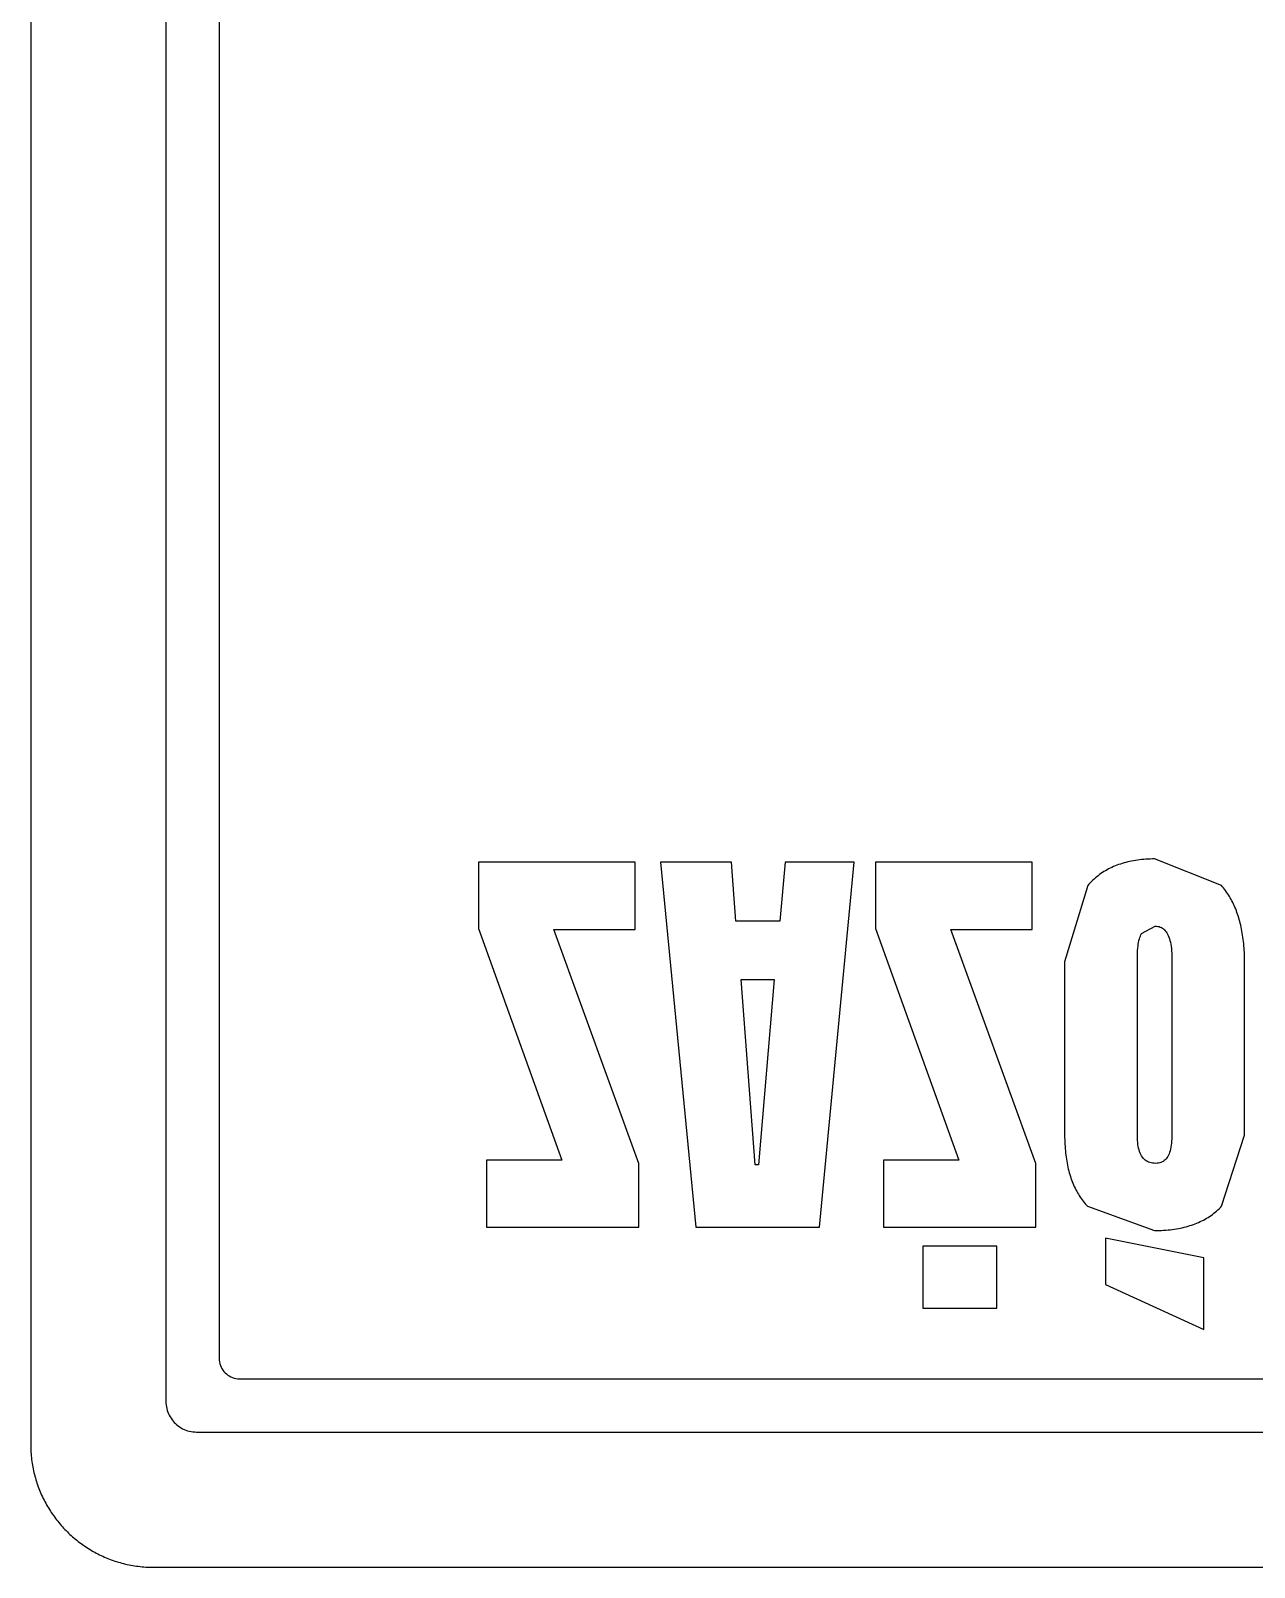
# Model space of a CAD drawing. Header units: millimetres. Extents: x 0 to 200, y 0 to 150.
# Drawn here: x 0 to 59.7, y 0 to 75 of the extents above; entities that cross this region are included whole.
import ezdxf

# ---------------------------------------------------------------- set-up
doc = ezdxf.new("R2010")
doc.units = ezdxf.units.MM
for name, color, linetype, lineweight in [('CUT_OUTER', 1, 'CONTINUOUS', 25), ('ENGRAVE_FILL', 8, 'CONTINUOUS', 25), ('ENGRAVE_VECTOR', 7, 'CONTINUOUS', 25)]:
    doc.layers.add(name, color=color, linetype=linetype, lineweight=lineweight)

msp = doc.modelspace()

# ---------------------------------------------------------------- linework, layer by layer
at = {"layer": 'CUT_OUTER'}
msp.add_lwpolyline([(0, 144), (0, 6), (0.000729, 5.905487), (0.002909, 5.811326), (0.00653, 5.717529), (0.01158, 5.624105), (0.01805, 5.531066), (0.025928, 5.438422), (0.035204, 5.346183), (0.045866, 5.254361), (0.057906, 5.162966), (0.071311, 5.072009), (0.086071, 4.9815), (0.102175, 4.891451), (0.119614, 4.801871), (0.138375, 4.712772), (0.158449, 4.624163), (0.179825, 4.536057), (0.202491, 4.448463), (0.226439, 4.361392), (0.251655, 4.274854), (0.278132, 4.188862), (0.305856, 4.103424), (0.334818, 4.018552), (0.365008, 3.934257), (0.396413, 3.850548), (0.429025, 3.767438), (0.462832, 3.684935), (0.497823, 3.603052), (0.533988, 3.521799), (0.571316, 3.441186), (0.609796, 3.361224), (0.649418, 3.281924), (0.690171, 3.203297), (0.732045, 3.125352), (0.775029, 3.048102), (0.819111, 2.971556), (0.864282, 2.895724), (0.910531, 2.820619), (0.957847, 2.74625), (1.006219, 2.672628), (1.055637, 2.599764), (1.10609, 2.527669), (1.157568, 2.456352), (1.210059, 2.385825), (1.263554, 2.316099), (1.318041, 2.247184), (1.37351, 2.17909), (1.429949, 2.111829), (1.48735, 2.045411), (1.5457, 1.979847), (1.604989, 1.915147), (1.665206, 1.851323), (1.726342, 1.788384), (1.788384, 1.726342), (1.851323, 1.665206), (1.915147, 1.604989), (1.979847, 1.5457), (2.045411, 1.48735), (2.111829, 1.429949), (2.17909, 1.37351), (2.247184, 1.318041), (2.316099, 1.263554), (2.385825, 1.210059), (2.456352, 1.157568), (2.527669, 1.10609), (2.599764, 1.055637), (2.672628, 1.006219), (2.74625, 0.957847), (2.820619, 0.910531), (2.895724, 0.864282), (2.971556, 0.819111), (3.048102, 0.775029), (3.125352, 0.732045), (3.203297, 0.690171), (3.281924, 0.649418), (3.361224, 0.609796), (3.441186, 0.571316), (3.521799, 0.533988), (3.603052, 0.497823), (3.684935, 0.462832), (3.767438, 0.429025), (3.850548, 0.396413), (3.934257, 0.365008), (4.018552, 0.334818), (4.103424, 0.305856), (4.188862, 0.278132), (4.274854, 0.251655), (4.361392, 0.226439), (4.448463, 0.202491), (4.536057, 0.179825), (4.624163, 0.158449), (4.712772, 0.138375), (4.801871, 0.119614), (4.891451, 0.102175), (4.9815, 0.086071), (5.072009, 0.071311), (5.162966, 0.057906), (5.254361, 0.045866), (5.346183, 0.035204), (5.438422, 0.025928), (5.531066, 0.01805), (5.624105, 0.01158), (5.717529, 0.00653), (5.811326, 0.002909), (5.905487, 0.000729), (6, 0), (194, 0)], dxfattribs=at)
at = {"layer": 'ENGRAVE_FILL'}
for points in [[(54.877316, 34.572211), (54.768475, 34.571363), (54.660958, 34.568818), (54.554766, 34.564576), (54.449897, 34.558638), (54.346353, 34.551003), (54.244132, 34.541671), (54.143236, 34.530643), (54.043663, 34.517919), (53.945415, 34.503497), (53.848491, 34.487379), (53.75289, 34.469565), (53.658614, 34.450053), (53.565662, 34.428845), (53.474034, 34.405941), (53.38373, 34.38134), (53.29475, 34.355042), (53.207094, 34.327047), (53.120762, 34.297356), (53.035754, 34.265969), (52.95207, 34.232884), (52.86971, 34.198103), (52.788674, 34.161626), (52.708962, 34.123451), (52.630574, 34.083581), (52.553511, 34.042013), (52.477771, 33.998749), (52.403355, 33.953788), (52.330264, 33.907131), (52.258496, 33.858777), (52.188053, 33.808726), (52.118933, 33.756979), (52.051138, 33.703535), (51.984666, 33.648394), (51.919519, 33.591557), (51.855695, 33.533023), (51.793196, 33.472793), (51.732021, 33.410866), (51.67217, 33.347242), (51.613642, 33.281921), (50.485272, 29.552732), (50.485272, 21.092482), (50.485971, 20.978816), (50.488067, 20.866529), (50.491562, 20.755621), (50.496454, 20.646092), (50.502744, 20.537942), (50.510432, 20.431171), (50.519518, 20.325778), (50.530002, 20.221764), (50.541883, 20.119129), (50.555162, 20.017873), (50.569839, 19.917996), (50.585914, 19.819498), (50.603387, 19.722378), (50.622257, 19.626637), (50.642526, 19.532275), (50.664192, 19.439292), (50.687256, 19.347688), (50.711718, 19.257463), (50.737577, 19.168616), (50.764834, 19.081148), (50.79349, 18.99506), (50.823543, 18.910349), (50.854993, 18.827018), (50.887842, 18.745066), (50.922088, 18.664492), (50.957733, 18.585298), (50.994775, 18.507482), (51.033215, 18.431045), (51.073052, 18.355987), (51.114288, 18.282307), (51.156921, 18.210007), (51.200952, 18.139085), (51.246381, 18.069543), (51.293208, 18.001379), (51.341433, 17.934593), (51.391055, 17.869187), (51.442075, 17.80516), (51.494493, 17.742511), (51.548309, 17.681241), (51.603523, 17.62135), (54.877316, 16.43732), (54.990047, 16.43814), (55.101341, 16.4406), (55.211199, 16.4447), (55.31962, 16.45044), (55.426605, 16.457819), (55.532153, 16.466839), (55.636264, 16.477498), (55.738938, 16.489798), (55.840176, 16.503737), (55.939977, 16.519317), (56.038341, 16.536536), (56.135269, 16.555395), (56.23076, 16.575894), (56.324814, 16.598033), (56.417432, 16.621812), (56.508613, 16.647231), (56.598357, 16.67429), (56.686664, 16.702989), (56.773535, 16.733328), (56.858969, 16.765306), (56.942966, 16.798925), (57.025527, 16.834183), (57.106651, 16.871082), (57.186339, 16.90962), (57.264589, 16.949799), (57.341403, 16.991617), (57.41678, 17.035075), (57.490721, 17.080173), (57.563225, 17.126911), (57.634292, 17.175289), (57.703923, 17.225307), (57.772116, 17.276965), (57.838873, 17.330263), (57.904194, 17.3852), (57.968078, 17.441778), (58.030525, 17.499996), (58.091535, 17.559853), (58.151109, 17.62135), (59.269359, 21.092482), (59.269359, 29.552732), (59.26872, 29.668219), (59.266801, 29.782404), (59.263602, 29.895286), (59.259125, 30.006866), (59.253368, 30.117144), (59.246331, 30.22612), (59.238016, 30.333793), (59.228421, 30.440164), (59.217546, 30.545233), (59.205393, 30.648999), (59.19196, 30.751463), (59.177248, 30.852625), (59.161256, 30.952485), (59.143985, 31.051042), (59.125435, 31.148297), (59.105605, 31.24425), (59.084496, 31.3389), (59.062108, 31.432249), (59.03844, 31.524294), (59.013493, 31.615038), (58.987267, 31.704479), (58.959761, 31.792619), (58.930976, 31.879455), (58.900912, 31.96499), (58.869568, 32.049222), (58.836945, 32.132152), (58.803043, 32.21378), (58.767861, 32.294105), (58.7314, 32.373128), (58.69366, 32.450849), (58.65464, 32.527268), (58.614342, 32.602384), (58.572763, 32.676198), (58.529906, 32.74871), (58.485769, 32.819919), (58.440352, 32.889826), (58.393657, 32.958431), (58.345682, 33.025734), (58.296428, 33.091734), (58.245894, 33.156432), (58.194081, 33.219828), (58.140989, 33.281921)], [(21.857242, 34.410292), (21.857242, 31.171919), (25.935568, 19.878092), (22.251919, 19.878092), (22.251919, 16.599239), (29.690057, 16.599239), (29.690057, 19.716173), (25.540892, 31.131439), (29.518019, 31.131439), (29.518019, 34.410292)], [(30.752244, 34.410292), (32.47263, 16.599239), (38.51422, 16.599239), (40.204246, 34.410292), (36.834314, 34.410292), (36.581316, 31.536236), (34.435894, 31.536236), (34.213255, 34.410292)], [(41.246193, 34.410292), (41.246193, 31.171919), (45.324519, 19.878092), (41.640869, 19.878092), (41.640869, 16.599239), (49.079008, 16.599239), (49.079008, 19.716173), (44.929842, 31.131439), (48.90697, 31.131439), (48.90697, 34.410292)], [(54.907675, 31.293358), (54.973736, 31.290635), (55.036985, 31.282465), (55.097424, 31.268849), (55.155051, 31.249786), (55.209867, 31.225277), (55.261872, 31.195321), (55.311066, 31.159919), (55.357449, 31.11907), (55.401021, 31.072775), (55.441782, 31.021034), (55.479732, 30.963846), (55.51487, 30.901211), (55.547198, 30.83313), (55.576714, 30.759602), (55.60342, 30.680628), (55.627314, 30.596208), (55.648397, 30.506341), (55.666669, 30.411028), (55.68213, 30.310268), (55.69478, 30.204061), (55.704619, 30.092408), (55.711646, 29.975309), (55.715863, 29.852763), (55.717269, 29.724771), (55.717269, 21.031762), (55.715638, 20.914881), (55.710745, 20.803437), (55.702591, 20.697429), (55.691174, 20.596857), (55.676496, 20.501721), (55.658556, 20.412022), (55.637355, 20.327759), (55.612891, 20.248932), (55.585166, 20.175542), (55.554179, 20.107588), (55.51993, 20.04507), (55.48242, 19.987989), (55.441647, 19.936344), (55.397613, 19.890135), (55.350317, 19.849363), (55.299759, 19.814027), (55.24594, 19.784127), (55.188858, 19.759664), (55.128515, 19.740637), (55.06491, 19.727046), (54.998044, 19.718891), (54.927915, 19.716173), (54.852159, 19.718717), (54.77977, 19.72635), (54.710748, 19.739072), (54.645093, 19.756882), (54.582805, 19.779781), (54.523884, 19.807769), (54.468329, 19.840845), (54.416142, 19.87901), (54.367322, 19.922264), (54.321868, 19.970606), (54.279781, 20.024037), (54.241062, 20.082556), (54.205709, 20.146164), (54.173723, 20.214861), (54.145104, 20.288647), (54.119852, 20.367521), (54.097967, 20.451484), (54.079449, 20.540535), (54.064298, 20.634675), (54.052514, 20.733904), (54.044096, 20.838221), (54.039046, 20.947627), (54.037363, 21.062122), (54.037363, 29.745011), (54.03856, 29.869893), (54.042153, 29.989206), (54.048141, 30.10295), (54.056524, 30.211126), (54.067303, 30.313732), (54.080477, 30.410769), (54.096046, 30.502238), (54.11401, 30.588137), (54.13437, 30.668468), (54.157125, 30.74323), (54.182275, 30.812422), (54.20982, 30.876046), (54.239761, 30.934101)], [(34.688891, 28.692539), (36.308078, 28.692539), (35.528845, 19.635214), (35.366926, 19.635214)], [(52.478895, 16.062883), (52.478895, 13.806142), (57.285856, 11.6), (57.285856, 15.111611)], [(43.553534, 15.668206), (43.553534, 12.652471), (47.176464, 12.652471), (47.176464, 15.668206)]]:
    msp.add_lwpolyline(points, close=True, dxfattribs=at)
at = {"layer": 'ENGRAVE_VECTOR'}
for points in [[(6.6, 141.9), (6.6, 8.1), (6.602739, 8.008668), (6.610852, 7.918778), (6.624181, 7.830486), (6.642569, 7.743949), (6.665859, 7.659326), (6.693893, 7.576774), (6.726514, 7.496449), (6.763565, 7.418509), (6.804889, 7.343111), (6.850328, 7.270413), (6.899724, 7.200572), (6.952922, 7.133745), (7.009763, 7.070089), (7.070089, 7.009763), (7.133745, 6.952922), (7.200572, 6.899724), (7.270413, 6.850328), (7.343111, 6.804889), (7.418509, 6.763565), (7.496449, 6.726514), (7.576774, 6.693893), (7.659326, 6.665859), (7.743949, 6.642569), (7.830486, 6.624181), (7.918778, 6.610852), (8.008668, 6.602739), (8.1, 6.6), (191.9, 6.6)], [(9.2, 139.8), (9.2, 10.2), (9.204089, 10.109022), (9.216121, 10.020324), (9.235741, 9.934259), (9.262595, 9.851182), (9.296331, 9.771447), (9.336593, 9.695407), (9.383027, 9.623417), (9.435281, 9.55583), (9.493, 9.493), (9.55583, 9.435281), (9.623417, 9.383027), (9.695407, 9.336593), (9.771447, 9.296331), (9.851182, 9.262595), (9.934259, 9.235741), (10.020324, 9.216121), (10.109022, 9.204089), (10.2, 9.2), (189.8, 9.2)]]:
    msp.add_lwpolyline(points, dxfattribs=at)

doc.saveas('drawing.dxf')
